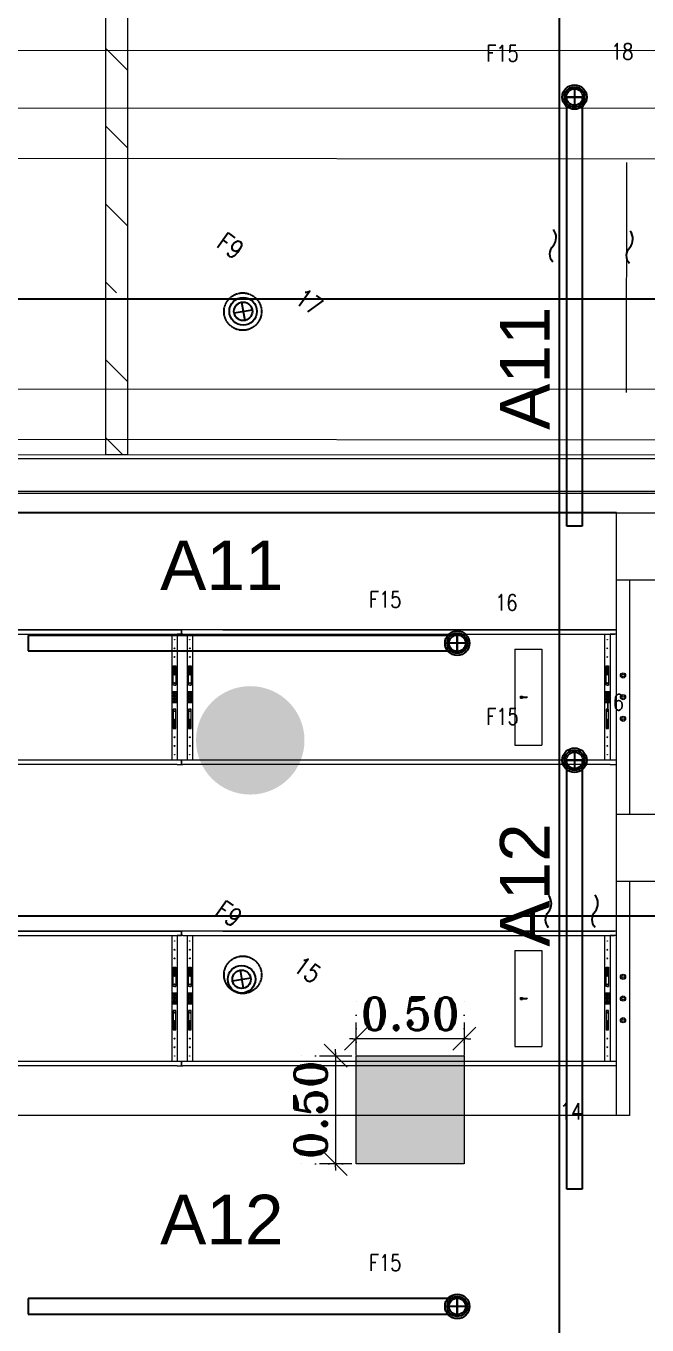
# Model space of a CAD drawing. Header units: inches. Extents: x 102655 to 148943, y 72248 to 114419.
# Drawn here: x 114314 to 117177, y 90304 to 96295 of the extents above; entities that cross this region are included whole.
import ezdxf
from ezdxf.enums import TextEntityAlignment as Align

# ---------------------------------------------------------------- set-up
doc = ezdxf.new("R2010")
doc.units = ezdxf.units.IN
doc.linetypes.add('CENTER INDS', pattern=[13.335, 8.89, -1.11125, 2.2225, -1.11125])
doc.linetypes.add('DOT2', pattern=[0.125, 0, -0.125])
doc.layers.get('Defpoints').update_dxf_attribs({"color": 8})
for name, color, linetype, lineweight in [('ceiling dim', 8, 'Continuous', 5), ('CURTAIN WALL', 8, 'Continuous', 20), ('Furnitureee', 8, 'Continuous', 5), ('S-SOLID', 8, 'Continuous', 0)]:
    doc.layers.add(name, color=color, linetype=linetype, lineweight=lineweight)
for name, color, linetype in [('E-LEADER', 30, 'Continuous'), ('E-LTG', 92, 'Continuous'), ('E-TAG', 30, 'Continuous'), ('E_TAG', 30, 'Continuous'), ('PDF_几何图形', 8, 'Continuous')]:
    doc.layers.add(name, color=color, linetype=linetype)
doc.layers.add('ELECTRICAL LIGHTING CEILING', color=6, linetype='CENTER INDS', true_color=0xff00ff)
doc.styles.add('Pyzd-Romans', font='romans.shx', dxfattribs={"width": 0.8})
doc.styles.add('ROMANT', font='romant')
doc.styles.get("Standard").update_dxf_attribs({"font": 'arial.ttf'})
doc.dimstyles.new('50', dxfattribs={"dimtxt": 0.15, "dimasz": 0.015, "dimexe": 0.18, "dimexo": 0.0625, "dimgap": 0.04, "dimtad": 1, "dimzin": 0, "dimdsep": 46, "dimtxsty": 'ROMANT', "dimblk": 'SAM2', "dimcen": 0.09, "dimclre": 181, "dimclrt": 3, "dimazin": 0, "dimtfac": 0.782609, "dimtix": 1, "dimtmove": 2, "dimatfit": 3, "dimldrblk": 'SAM2', "dimfxl": 0.18, "dimtolj": 1, "dimtzin": 0, "dimarcsym": 0})

# ---------------------------------------------------------------- blocks, each defined once
blk = doc.blocks.new('A$Caba3f22f')
at = {"color": 8}
for p, q in [((4680, 32.3, 0), (4680.4, 6873.3, 0)), ((4780.4, 6873.3, 0), (4780, 32.3, 0)), ((21479.8, 1883.3, 0), (3480.1, 1897.3, 0)), ((4780.1, 1806.1, 0), (4680.1, 1906.1, 0)), ((21479.8, 1617.3, 0), (3480.1, 1631.3, 0)), ((4780.1, 1446.9, 0), (4680.1, 1546.9, 0)), ((21479.8, 1384.3, 0), (3480.1, 1398.3, 0)), ((7079.8, 1380.4, 0), (7079.7, 318.4, 0)), ((7079.8, 1380.4, 0), (7079.7, 318.4, 0)), ((4780.1, 1087.7, 0), (4680.1, 1187.7, 0)), ((4729.6, 778.9, 0), (4680.1, 828.5, 0)), ((4780, 369.2, 0), (4680, 469.2, 0)), ((21479.7, 321.3, 0), (3480, 335.3, 0)), ((21479.7, 88.3, 0), (3480, 102.3, 0)), ((4757.8, 32.3, 0), (4680, 110, 0)), ((21479.7, 18.3, 0), (3480, 32.3, 0)), ((4780, 32.3, 0), (4680, 32.3, 0)), ((4780, 32.3, 0), (4680, 32.3, 0))]:
    blk.add_line(p, q, dxfattribs=at)
blk = doc.blocks.new('A$C033027c8')
h = blk.add_hatch(color=8)
h.set_gradient(color1=(88, 186, 72), color2=(0, 255, 0), tint=1, name='INVCYLINDER')
h.paths.add_polyline_path([(1982.4, 2140, 1), (2006.4, 2140, 1)])
h.paths.add_polyline_path([(1988.4, 2140, -1), (2000.4, 2140, -1)], flags=16)
h.paths.add_polyline_path([(1982.4, 2240, 1), (2006.4, 2240, 1)])
h.paths.add_polyline_path([(1988.4, 2240, -1), (2000.4, 2240, -1)], flags=16)
h.paths.add_polyline_path([(1982.4, 2340, 1), (2006.4, 2340, 1)])
h.paths.add_polyline_path([(1988.4, 2340, -1), (2000.4, 2340, -1)], flags=16)
h = blk.add_hatch()
h.set_pattern_fill('ANGLE', color=8, angle=180, style=0)
h.set_pattern_definition([(180, (29380.475, 12936.603), (5e-14, -6.985), [5.08, -1.905]), (270, (29380.475, 12936.603), (6.985, 5e-14), [5.08, -1.905])])
h.paths.add_polyline_path([(2079.4, 2215), (2079.4, 2265), (2054.4, 2265), (2054.4, 2215)])
h = blk.add_hatch()
h.set_pattern_fill('ANGLE', color=8, angle=180, style=0)
h.set_pattern_definition([(180, (31305.475, 12936.603), (5e-14, -6.985), [5.08, -1.905]), (270, (31305.475, 12936.603), (6.985, 5e-14), [5.08, -1.905])])
h.paths.add_polyline_path([(4004.4, 2215), (4004.4, 2265), (3979.4, 2265), (3979.4, 2215)])
h = blk.add_hatch()
h.set_pattern_fill('ANGLE', color=8, angle=180, style=0)
h.set_pattern_definition([(180, (31375.475, 12936.603), (5e-14, -6.985), [5.08, -1.905]), (270, (31375.475, 12936.603), (6.985, 5e-14), [5.08, -1.905])])
h.paths.add_polyline_path([(4074.4, 2215), (4074.4, 2265), (4049.4, 2265), (4049.4, 2215)])
h = blk.add_hatch(color=8)
h.set_gradient(color1=(88, 186, 72), color2=(0, 255, 0), tint=1, name='INVCYLINDER')
h.paths.add_polyline_path([(1982.4, 750, 1), (2006.4, 750, 1)])
h.paths.add_polyline_path([(1988.4, 750, -1), (2000.4, 750, -1)], flags=16)
h.paths.add_polyline_path([(1982.4, 850, 1), (2006.4, 850, 1)])
h.paths.add_polyline_path([(1988.4, 850, -1), (2000.4, 850, -1)], flags=16)
h.paths.add_polyline_path([(1982.4, 950, 1), (2006.4, 950, 1)])
h.paths.add_polyline_path([(1988.4, 950, -1), (2000.4, 950, -1)], flags=16)
h = blk.add_hatch()
h.set_pattern_fill('ANGLE', color=8, angle=180, style=0)
h.set_pattern_definition([(180, (29380.475, 11546.603), (5e-14, -6.985), [5.08, -1.905]), (270, (29380.475, 11546.603), (6.985, 5e-14), [5.08, -1.905])])
h.paths.add_polyline_path([(2079.4, 825), (2079.4, 875), (2054.4, 875), (2054.4, 825)])
h = blk.add_hatch()
h.set_pattern_fill('ANGLE', color=8, angle=180, style=0)
h.set_pattern_definition([(180, (31305.475, 11546.603), (5e-14, -6.985), [5.08, -1.905]), (270, (31305.475, 11546.603), (6.985, 5e-14), [5.08, -1.905])])
h.paths.add_polyline_path([(4004.4, 825), (4004.4, 875), (3979.4, 875), (3979.4, 825)])
h = blk.add_hatch()
h.set_pattern_fill('ANGLE', color=8, angle=180, style=0)
h.set_pattern_definition([(180, (31375.475, 11546.603), (5e-14, -6.985), [5.08, -1.905]), (270, (31375.475, 11546.603), (6.985, 5e-14), [5.08, -1.905])])
h.paths.add_polyline_path([(4074.4, 825), (4074.4, 875), (4049.4, 875), (4049.4, 825)])
at = {"color": 8}
for p, q in [((1964.4, 2520), (1964.4, 2780)), ((2024.4, 2550), (4024.4, 2550)), ((2024.4, 2530), (4004.4, 2530)), ((2054.4, 1950), (2054.4, 2530)), ((2079.4, 1950), (2079.4, 2530)), ((2079.4, 1950), (2079.4, 2530)), ((3979.4, 1950), (3979.4, 2530)), ((3979.4, 2240), (3979.4, 2530)), ((4004.4, 2530), (4024.4, 2530)), ((4004.4, 1950), (4004.4, 2530)), ((4029.4, 2550), (4024.4, 2550)), ((4024.4, 2530), (4029.4, 2530)), ((4029.4, 2550), (4029.4, 2530)), ((4049.4, 2550), (4029.4, 2550)), ((4029.4, 2530), (4029.4, 2550)), ((4029.4, 2530), (4049.4, 2530)), ((4049.4, 2550), (6019.4, 2550)), ((4049.4, 1950), (4049.4, 2530)), ((4049.4, 2530), (5999.4, 2530)), ((4074.4, 1950), (4074.4, 2530)), ((4074.4, 1950), (4074.4, 2530)), ((2369.3, 2018.1), (2369.3, 2461.9)), ((2493.7, 2461.9), (2369.3, 2461.9)), ((2493.7, 2018.1), (2493.7, 2461.9)), ((2072.9, 2385), (2060.9, 2385)), ((2060.9, 2385), (2060.9, 2295)), ((2064.9, 2379), (2064.9, 2344)), ((2068.9, 2344), (2068.9, 2379)), ((2072.9, 2295), (2072.9, 2385)), ((3997.9, 2385), (3985.9, 2385)), ((3985.9, 2385), (3985.9, 2295)), ((3989.9, 2379), (3989.9, 2344)), ((3993.9, 2344), (3993.9, 2379)), ((3997.9, 2295), (3997.9, 2385)), ((4067.9, 2385), (4055.9, 2385)), ((4055.9, 2385), (4055.9, 2295)), ((4059.9, 2379), (4059.9, 2344)), ((4063.9, 2344), (4063.9, 2379)), ((4067.9, 2295), (4067.9, 2385)), ((2066.9, 2295), (2060.9, 2295)), ((2060.9, 2295), (2072.9, 2295)), ((3991.9, 2295), (3985.9, 2295)), ((3985.9, 2295), (3997.9, 2295)), ((4061.9, 2295), (4055.9, 2295)), ((4055.9, 2295), (4067.9, 2295)), ((2079.4, 2265), (2054.4, 2265)), ((2054.4, 2265), (2054.4, 2215)), ((2054.4, 2230), (2054.4, 2250)), ((2054.4, 2240), (2054.4, 2230)), ((2079.4, 2265), (2066.9, 2265)), ((2079.4, 2215), (2079.4, 2265)), ((2079.4, 2230), (2079.4, 2250)), ((2369.3, 2018.1), (2369.3, 2240)), ((2434.7, 2238), (2437.8, 2242)), ((2457.5, 2238), (2434.7, 2238)), ((2457.5, 2242), (2437.8, 2242)), ((2438.8, 2239.7), (2438.8, 2242)), ((2439.3, 2239.7), (2439.3, 2242)), ((2439.9, 2239.7), (2439.9, 2242)), ((2440.4, 2239.7), (2440.4, 2242)), ((2441.4, 2239.7), (2441.4, 2242)), ((2441.9, 2239.7), (2441.9, 2242)), ((2443.2, 2239.7), (2443.2, 2242)), ((2443.6, 2239.7), (2443.6, 2242)), ((2445.3, 2239.7), (2445.3, 2242)), ((2445.7, 2239.7), (2445.7, 2242)), ((2467.5, 2245), (2457.5, 2245)), ((2457.5, 2235), (2457.5, 2245)), ((2457.5, 2245), (2457.5, 2240)), ((2457.5, 2238), (2457.5, 2242)), ((2457.5, 2240), (2457.5, 2238)), ((2467.5, 2235), (2457.5, 2235)), ((2459.5, 2239), (2459.5, 2241)), ((2463.5, 2243), (2461.5, 2243)), ((2463.5, 2237), (2461.5, 2237)), ((2465.5, 2241), (2465.5, 2239)), ((2467.5, 2240), (2467.5, 2245)), ((2467.5, 2245), (2467.5, 2235)), ((2493.7, 2018.1), (2493.7, 2240)), ((4004.4, 2265), (3979.4, 2265)), ((3979.4, 2265), (3979.4, 2215)), ((3979.4, 2230), (3979.4, 2250)), ((3979.4, 2240), (3979.4, 2230)), ((4004.4, 2265), (3991.9, 2265)), ((4004.4, 2215), (4004.4, 2265)), ((4004.4, 2230), (4004.4, 2250)), ((4074.4, 2265), (4049.4, 2265)), ((4049.4, 2265), (4049.4, 2215)), ((4049.4, 2230), (4049.4, 2250)), ((4049.4, 2240), (4049.4, 2230)), ((4074.4, 2265), (4061.9, 2265)), ((4074.4, 2215), (4074.4, 2265)), ((4074.4, 2230), (4074.4, 2250)), ((2054.4, 2215), (2079.4, 2215)), ((2066.9, 2185), (2060.9, 2185)), ((2060.9, 2185), (2072.9, 2185)), ((2060.9, 2095), (2060.9, 2185)), ((2072.9, 2185), (2072.9, 2095)), ((3979.4, 2215), (4004.4, 2215)), ((3991.9, 2185), (3985.9, 2185)), ((3985.9, 2185), (3997.9, 2185)), ((3985.9, 2095), (3985.9, 2185)), ((3997.9, 2185), (3997.9, 2095)), ((4049.4, 2215), (4074.4, 2215)), ((4061.9, 2185), (4055.9, 2185)), ((4055.9, 2185), (4067.9, 2185)), ((4055.9, 2095), (4055.9, 2185)), ((4067.9, 2185), (4067.9, 2095)), ((2064.9, 2101), (2064.9, 2136)), ((2068.9, 2136), (2068.9, 2101)), ((3989.9, 2101), (3989.9, 2136)), ((3993.9, 2136), (3993.9, 2101)), ((4059.9, 2101), (4059.9, 2136)), ((4063.9, 2136), (4063.9, 2101)), ((2072.9, 2095), (2060.9, 2095)), ((3997.9, 2095), (3985.9, 2095)), ((4067.9, 2095), (4055.9, 2095)), ((2493.7, 2018.1), (2369.3, 2018.1)), ((2024.4, 1950), (2054.4, 1950)), ((2024.4, 1930), (4029.4, 1930)), ((2054.4, 1950), (2034.4, 1950)), ((3840.2, 1930), (2034.4, 1930)), ((4004.4, 1950), (2054.4, 1950)), ((3840.2, 1930), (4024.4, 1930)), ((4024.4, 1950), (4004.4, 1950)), ((4024.4, 1950), (4029.4, 1950)), ((4029.4, 1950), (4029.4, 1930)), ((4049.4, 1950), (4029.4, 1950)), ((4029.4, 1950), (4049.4, 1950)), ((4029.4, 1930), (4029.4, 1950)), ((5835.2, 1930), (4029.4, 1930)), ((4029.4, 1930), (6024.4, 1930)), ((5999.4, 1950), (4049.4, 1950)), ((2054.4, 1160), (2024.4, 1160)), ((2024.4, 1140), (2054.4, 1140)), ((2054.4, 1160), (4024.4, 1160)), ((2054.4, 560), (2054.4, 1140)), ((2054.4, 1140), (4004.4, 1140)), ((2079.4, 560), (2079.4, 1140)), ((2079.4, 560), (2079.4, 1140)), ((3979.4, 560), (3979.4, 1140)), ((3979.4, 850), (3979.4, 1140)), ((4004.4, 1140), (4024.4, 1140)), ((4004.4, 560), (4004.4, 1140)), ((4029.4, 1160), (4024.4, 1160)), ((4024.4, 1140), (4029.4, 1140)), ((4029.4, 1160), (4029.4, 1140)), ((4049.4, 1160), (4029.4, 1160)), ((4029.4, 1140), (4029.4, 1160)), ((4029.4, 1140), (4049.4, 1140)), ((4049.4, 1160), (6019.4, 1160)), ((4049.4, 560), (4049.4, 1140)), ((4049.4, 1140), (5999.4, 1140)), ((4074.4, 560), (4074.4, 1140)), ((4074.4, 560), (4074.4, 1140)), ((2369.3, 628.1), (2369.3, 1071.9)), ((2493.7, 1071.9), (2369.3, 1071.9)), ((2493.7, 628.1), (2493.7, 1071.9)), ((2072.9, 995), (2060.9, 995)), ((2060.9, 995), (2060.9, 905)), ((2064.9, 989), (2064.9, 954)), ((2068.9, 954), (2068.9, 989)), ((2072.9, 905), (2072.9, 995)), ((3997.9, 995), (3985.9, 995)), ((3985.9, 995), (3985.9, 905)), ((3989.9, 989), (3989.9, 954)), ((3993.9, 954), (3993.9, 989)), ((3997.9, 905), (3997.9, 995)), ((4067.9, 995), (4055.9, 995)), ((4055.9, 995), (4055.9, 905)), ((4059.9, 989), (4059.9, 954)), ((4063.9, 954), (4063.9, 989)), ((4067.9, 905), (4067.9, 995)), ((2066.9, 905), (2060.9, 905)), ((2060.9, 905), (2072.9, 905)), ((3991.9, 905), (3985.9, 905)), ((3985.9, 905), (3997.9, 905)), ((4061.9, 905), (4055.9, 905)), ((4055.9, 905), (4067.9, 905)), ((2079.4, 875), (2054.4, 875)), ((2054.4, 875), (2054.4, 825)), ((2054.4, 840), (2054.4, 860)), ((2054.4, 850), (2054.4, 840)), ((2079.4, 875), (2066.9, 875)), ((2079.4, 825), (2079.4, 875)), ((2079.4, 840), (2079.4, 860)), ((2369.3, 628.1), (2369.3, 850)), ((2434.7, 848), (2437.8, 852)), ((2457.5, 848), (2434.7, 848)), ((2457.5, 852), (2437.8, 852)), ((2438.8, 849.7), (2438.8, 852)), ((2439.3, 849.7), (2439.3, 852)), ((2439.9, 849.7), (2439.9, 852)), ((2440.4, 849.7), (2440.4, 852)), ((2441.4, 849.7), (2441.4, 852)), ((2441.9, 849.7), (2441.9, 852)), ((2443.2, 849.7), (2443.2, 852)), ((2443.6, 849.7), (2443.6, 852)), ((2445.3, 849.7), (2445.3, 852)), ((2445.7, 849.7), (2445.7, 852)), ((2467.5, 855), (2457.5, 855)), ((2457.5, 845), (2457.5, 855)), ((2457.5, 855), (2457.5, 850)), ((2457.5, 848), (2457.5, 852)), ((2457.5, 850), (2457.5, 848)), ((2467.5, 845), (2457.5, 845)), ((2459.5, 849), (2459.5, 851)), ((2463.5, 853), (2461.5, 853)), ((2463.5, 847), (2461.5, 847)), ((2465.5, 851), (2465.5, 849)), ((2467.5, 850), (2467.5, 855)), ((2467.5, 855), (2467.5, 845)), ((2493.7, 628.1), (2493.7, 850)), ((4004.4, 875), (3979.4, 875)), ((3979.4, 875), (3979.4, 825)), ((3979.4, 840), (3979.4, 860)), ((3979.4, 850), (3979.4, 840)), ((4004.4, 875), (3991.9, 875)), ((4004.4, 825), (4004.4, 875)), ((4004.4, 840), (4004.4, 860)), ((4074.4, 875), (4049.4, 875)), ((4049.4, 875), (4049.4, 825)), ((4049.4, 840), (4049.4, 860)), ((4049.4, 850), (4049.4, 840)), ((4074.4, 875), (4061.9, 875)), ((4074.4, 825), (4074.4, 875)), ((4074.4, 840), (4074.4, 860)), ((2054.4, 825), (2079.4, 825)), ((2066.9, 795), (2060.9, 795)), ((2060.9, 795), (2072.9, 795)), ((2060.9, 705), (2060.9, 795)), ((2072.9, 795), (2072.9, 705)), ((3979.4, 825), (4004.4, 825)), ((3991.9, 795), (3985.9, 795)), ((3985.9, 795), (3997.9, 795)), ((3985.9, 705), (3985.9, 795)), ((3997.9, 795), (3997.9, 705)), ((4049.4, 825), (4074.4, 825)), ((4061.9, 795), (4055.9, 795)), ((4055.9, 795), (4067.9, 795)), ((4055.9, 705), (4055.9, 795)), ((4067.9, 795), (4067.9, 705)), ((2064.9, 711), (2064.9, 746)), ((2068.9, 746), (2068.9, 711)), ((3989.9, 711), (3989.9, 746)), ((3993.9, 746), (3993.9, 711)), ((4059.9, 711), (4059.9, 746)), ((4063.9, 746), (4063.9, 711)), ((2072.9, 705), (2060.9, 705)), ((3997.9, 705), (3985.9, 705)), ((4067.9, 705), (4055.9, 705)), ((2493.7, 628.1), (2369.3, 628.1)), ((2024.4, 560), (2054.4, 560)), ((3840.2, 540), (2024.4, 540)), ((2024.4, 540), (4029.4, 540)), ((2054.4, 560), (2034.4, 560)), ((4004.4, 560), (2054.4, 560)), ((3840.2, 540), (4024.4, 540)), ((4024.4, 560), (4004.4, 560)), ((4024.4, 560), (4029.4, 560)), ((4029.4, 560), (4029.4, 540)), ((4049.4, 560), (4029.4, 560)), ((4029.4, 560), (4049.4, 560)), ((4029.4, 540), (4029.4, 560)), ((5835.2, 540), (4029.4, 540)), ((4029.4, 540), (6024.4, 540)), ((5999.4, 560), (4049.4, 560))]:
    blk.add_line(p, q, dxfattribs=at)
at = {"color": 8, "ltscale": 0.5}
for p, q in [((1964.4, 1700), (1964.4, 2780)), ((1964.4, 2780), (9014.2, 2780)), ((2024.4, 2780), (2024.4, 310)), ((1964.4, 310), (1964.4, 1390))]:
    blk.add_line(p, q, dxfattribs=at)
for points in [[(1014.4, 1700), (2024.4, 1700), (2024.4, 1390), (1014.4, 1390)], [(1014.4, 310), (2024.4, 310), (2024.4, 0), (1014.4, 0)]]:
    blk.add_lwpolyline(points, close=True, dxfattribs=at)
at = {"color": 8}
for centre, radius in [((2066.9, 2465), 2), ((2066.9, 2505), 1), ((3991.9, 2465), 2), ((3991.9, 2505), 1), ((4061.9, 2465), 2), ((4061.9, 2505), 1), ((2066.9, 2425), 2), ((3991.9, 2425), 2), ((4061.9, 2425), 2), ((1994.4, 2340), 12), ((1994.4, 2340), 6), ((2066.9, 2305), 2), ((3991.9, 2305), 2), ((4061.9, 2305), 2), ((1994.4, 2240), 12), ((1994.4, 2240), 6), ((2066.9, 2175), 2), ((3991.9, 2175), 2), ((4061.9, 2175), 2), ((1994.4, 2140), 12), ((1994.4, 2140), 6), ((2066.9, 2055), 2), ((3991.9, 2055), 2), ((4061.9, 2055), 2), ((2066.9, 2015), 2), ((3991.9, 2015), 2), ((4061.9, 2015), 2), ((2066.9, 1975), 1), ((3991.9, 1975), 1), ((4061.9, 1975), 1), ((2066.9, 1115), 1), ((3991.9, 1115), 1), ((4061.9, 1115), 1), ((2066.9, 1075), 2), ((2066.9, 1035), 2), ((3991.9, 1075), 2), ((3991.9, 1035), 2), ((4061.9, 1075), 2), ((4061.9, 1035), 2), ((1994.4, 950), 12), ((1994.4, 950), 6), ((2066.9, 915), 2), ((3991.9, 915), 2), ((4061.9, 915), 2), ((1994.4, 850), 12), ((1994.4, 850), 6), ((2066.9, 785), 2), ((3991.9, 785), 2), ((4061.9, 785), 2), ((1994.4, 750), 12), ((1994.4, 750), 6), ((2066.9, 665), 2), ((3991.9, 665), 2), ((4061.9, 665), 2), ((2066.9, 625), 2), ((3991.9, 625), 2), ((4061.9, 625), 2), ((2066.9, 585), 1), ((3991.9, 585), 1), ((4061.9, 585), 1)]:
    blk.add_circle(centre, radius, dxfattribs=at)
for centre, radius, start, end in [((2066.9, 2379), 2, 0, 180), ((2066.9, 2344), 2, 180, 0), ((3991.9, 2379), 2, 0, 180), ((3991.9, 2344), 2, 180, 0), ((4061.9, 2379), 2, 0, 180), ((4061.9, 2344), 2, 180, 0), ((2439, 2239.7), 0.22, 180, 360), ((2440.2, 2239.7), 0.22, 180, 360), ((2440.2, 2239.7), 0.22, 180, 360), ((2441.6, 2239.7), 0.22, 180, 360), ((2441.6, 2239.7), 0.22, 180, 360), ((2443.4, 2239.7), 0.22, 180, 360), ((2443.4, 2239.7), 0.22, 180, 360), ((2445.5, 2239.7), 0.22, 180, 360), ((2445.5, 2239.7), 0.22, 180, 360), ((2461.5, 2241), 2, 90, 180), ((2461.5, 2239), 2, 180, 270), ((2463.5, 2241), 2, 360, 90), ((2463.5, 2239), 2, 270, 360), ((2066.9, 2136), 2, 0, 180), ((2066.9, 2101), 2, 180, 0), ((3991.9, 2136), 2, 0, 180), ((3991.9, 2101), 2, 180, 0), ((4061.9, 2136), 2, 0, 180), ((4061.9, 2101), 2, 180, 0), ((2066.9, 989), 2, 0, 180), ((3991.9, 989), 2, 0, 180), ((4061.9, 989), 2, 0, 180), ((2066.9, 954), 2, 180, 0), ((3991.9, 954), 2, 180, 0), ((4061.9, 954), 2, 180, 0), ((2439, 849.7), 0.22, 180, 360), ((2440.2, 849.7), 0.22, 180, 360), ((2440.2, 849.7), 0.22, 180, 360), ((2441.6, 849.7), 0.22, 180, 360), ((2441.6, 849.7), 0.22, 180, 360), ((2443.4, 849.7), 0.22, 180, 360), ((2443.4, 849.7), 0.22, 180, 360), ((2445.5, 849.7), 0.22, 180, 360), ((2445.5, 849.7), 0.22, 180, 360), ((2461.5, 851), 2, 90, 180), ((2461.5, 849), 2, 180, 270), ((2463.5, 851), 2, 360, 90), ((2463.5, 849), 2, 270, 360), ((2066.9, 746), 2, 0, 180), ((3991.9, 746), 2, 0, 180), ((4061.9, 746), 2, 0, 180), ((2066.9, 711), 2, 180, 0), ((3991.9, 711), 2, 180, 0), ((4061.9, 711), 2, 180, 0)]:
    blk.add_arc(centre, radius, start, end, dxfattribs=at)
at = {"layer": 'PDF_几何图形', "color": 8, "ltscale": 260}
blk.add_line((2024.4, 0), (9014.2, 0), dxfattribs=at)
blk = doc.blocks.new('SAM2')
for p, q in [((0, -5), (0, 5)), ((3.54, 3.54), (-3.54, -3.54)), ((-1, 0), (0, 0))]:
    blk.add_line(p, q)
blk = doc.blocks.new('*D153')
at = {"layer": 'ceiling dim', "color": 181, "linetype": 'DOT2', "lineweight": -2, "ltscale": 0.5, "transparency": 16777216}
for p, q in [((478768.8875, 1037619.662), (478768.8875, 1037619.8579)), ((478769.3862, 1037619.662), (478769.3862, 1037619.8579))]:
    blk.add_line(p, q, dxfattribs=at)
at = {"layer": 'ceiling dim', "color": 0, "lineweight": -2, "ltscale": 0.5, "transparency": 16777216}
for p, q in [((478768.8725, 1037619.6779), (478768.8575, 1037619.6779)), ((478769.3862, 1037619.6779), (478768.8875, 1037619.6779)), ((478769.4012, 1037619.6779), (478769.4162, 1037619.6779))]:
    blk.add_line(p, q, dxfattribs=at)
at = {"layer": 'Defpoints', "color": 0, "ltscale": 0.5, "transparency": 16777216}
for p in [(478768.8875, 1037619.6779), (478768.8875, 1037619.5995), (478769.3862, 1037619.5995)]:
    blk.add_point(p, dxfattribs=at)
at = {"layer": 'ceiling dim', "color": 0, "lineweight": -2, "ltscale": 0.5, "transparency": 16777216, "xscale": 0.015, "yscale": 0.015, "zscale": 0.015}
blk.add_blockref('SAM2', (478768.8875, 1037619.6779), dxfattribs=at)
at = {"layer": 'ceiling dim', "color": 0, "lineweight": -2, "ltscale": 0.5, "transparency": 16777216, "xscale": 0.015, "yscale": 0.015, "zscale": 0.015, "rotation": 180}
blk.add_blockref('SAM2', (478769.3862, 1037619.6779), dxfattribs=at)
at = {"layer": 'ceiling dim', "color": 3, "ltscale": 0.5, "transparency": 16777216, "insert": (478769.1368, 1037619.7929), "char_height": 0.15, "attachment_point": 5, "style": 'ROMANT'}
blk.add_mtext('\\A1;0.50', dxfattribs=at)
blk = doc.blocks.new('*D154')
at = {"layer": 'ceiling dim', "color": 0, "lineweight": -2, "ltscale": 0.5, "transparency": 16777216}
for p, q in [((478768.7931, 1037619.6145), (478768.7931, 1037619.6295)), ((478768.7931, 1037619.5995), (478768.7931, 1037619.1008)), ((478768.7931, 1037619.0858), (478768.7931, 1037619.0708))]:
    blk.add_line(p, q, dxfattribs=at)
at = {"layer": 'ceiling dim', "color": 181, "linetype": 'DOT2', "lineweight": -2, "ltscale": 0.5, "transparency": 16777216}
for p, q in [((478768.825, 1037619.5995), (478768.6131, 1037619.5995)), ((478768.825, 1037619.1008), (478768.6131, 1037619.1008))]:
    blk.add_line(p, q, dxfattribs=at)
at = {"layer": 'Defpoints', "color": 0, "ltscale": 0.5, "transparency": 16777216}
for p in [(478768.8875, 1037619.5995), (478768.7931, 1037619.1008), (478768.8875, 1037619.1008)]:
    blk.add_point(p, dxfattribs=at)
at = {"layer": 'ceiling dim', "color": 0, "lineweight": -2, "ltscale": 0.5, "transparency": 16777216, "xscale": 0.015, "yscale": 0.015, "zscale": 0.015}
for p, rotation in [((478768.7931, 1037619.5995), 270), ((478768.7931, 1037619.1008), 90)]:
    blk.add_blockref('SAM2', p, dxfattribs=dict(at, rotation=rotation))
at = {"layer": 'ceiling dim', "color": 3, "ltscale": 0.5, "transparency": 16777216, "insert": (478768.6781, 1037619.3501), "char_height": 0.15, "attachment_point": 5, "rotation": 90, "style": 'ROMANT'}
blk.add_mtext('\\A1;0.50', dxfattribs=at)
blk = doc.blocks.new('E-L-FSPOT2')
at = {"color": 254, "lineweight": 0}
for points in [[(0, -75), (0, -75), (0, -75), (0, -75), (0, -75), (0, -75), (0, -75), (0, -75), (0, -75), (0, -75), (0, -75), (0, -75)], [(0, -75), (0, -75)], [(0, -75), (0, -75)], [(0, -75), (0, -75)], [(0, -75), (0, -75)], [(0, -75), (0, -75)], [(0, -75), (0, -75)], [(0, -75), (0, -75)], [(0, -75), (0, -75)], [(0, -75), (0, -75)], [(0, -75), (0, -75)], [(0, -75), (0, -75)], [(0, -75), (0, -75)], [(0, -75), (0, -75), (0, -75)], [(0, -75), (0, -75)], [(0, -75), (0, -75)], [(0, -75), (0, -75)], [(0, -75), (0, -75), (0, -75), (0, -75), (0, -75), (0, -75), (0, -75), (0, -75), (0, -75), (0, -75)], [(0, -75), (0, -75)]]:
    blk.add_lwpolyline(points, dxfattribs=at)
blk.add_circle((0, 0), 75)
at = {"layer": 'E-TAG'}
for points in [[(-35.4, -35.4), (35.4, 35.4)], [(-35.4, 35.4), (35.4, -35.4)]]:
    blk.add_lwpolyline(points, dxfattribs=at)
blk.add_circle((0, 0), 50, dxfattribs=at)
at = {"layer": 'E-TAG', "style": 'Pyzd-Romans', "width": 0.8, "flags": 1}
for tag, p in [('BPANEL', (262.5, 925)), ('SWITCH', (-262.5, 700)), ('LOADVA', (262.5, 700)), ('BTYPE', (-262.5, 475)), ('PANEL', (262.5, 475)), ('HEIGHT', (-246.5, -477.6)), ('DSCR', (-246.5, -702.6)), ('ROOM', (278.5, -702.6))]:
    blk.add_attdef(tag, text='', height=100, dxfattribs=at).set_placement(p, align=Align.MIDDLE_CENTER)
at = {"layer": 'E-TAG', "style": 'Pyzd-Romans', "width": 0.8}
for tag, p in [('TYPE', (-262.5, 250)), ('NO.', (262.5, 250)), ('W.P', (-246.5, -252.6)), ('A,B,C', (278.5, -252.6)), ('CBT', (278.5, -477.6))]:
    blk.add_attdef(tag, text='', height=100, dxfattribs=at).set_placement(p, align=Align.MIDDLE_CENTER)
blk = doc.blocks.new('f15')
at = {"layer": 'E-LEADER'}
for points in [[(19, 0), (-19, 0)], [(0, 19), (0, -19)]]:
    blk.add_lwpolyline(points, dxfattribs=at)
blk.add_circle((0, 0), 23.3, dxfattribs=at)
at = {"layer": 'E-LTG'}
for radius in [28.2, 19]:
    blk.add_circle((0, 0), radius, dxfattribs=at)
at = {"layer": 'E_TAG', "style": 'Pyzd-Romans', "width": 0.8, "flags": 1}
for tag, p in [('BPANEL', (262.5, 1125)), ('SWITCH', (-262.5, 900)), ('LOADVA', (262.5, 900)), ('BTYPE', (-262.5, 675)), ('PANEL', (262.5, 675)), ('HEIGHT', (-262.5, -675)), ('DSCR', (-262.5, -900)), ('ROOM', (262.5, -900))]:
    blk.add_attdef(tag, text='', height=100, dxfattribs=at).set_placement(p, align=Align.MIDDLE_CENTER)
at = {"layer": 'E_TAG', "style": 'Pyzd-Romans', "width": 0.8}
for tag, p in [('TYPE', (-262.5, 450)), ('NO.', (262.5, 450)), ('W.P', (-262.5, -450)), ('A,B,C', (262.5, -450)), ('CBT', (262.5, -675))]:
    blk.add_attdef(tag, text='', height=100, dxfattribs=at).set_placement(p, align=Align.MIDDLE_CENTER)
blk = doc.blocks.new('*U51')
at = {"color": 0}
for points in [[(0, 75, -0.36397), (0, 0), (0, 0), (0, 0), (0, 0, 0.36397), (0, -75)], [(214.7, 75, -0.36397), (214.7, 0), (214.7, 0), (214.7, 0), (214.7, 0, 0.36397), (214.7, -75)]]:
    blk.add_lwpolyline(points, format="xyb", dxfattribs=at)
blk = doc.blocks.new('*U32')
at = {"color": 0}
for points in [[(0, 75, -0.36397), (0, 0), (0, 0), (0, 0), (0, 0, 0.36397), (0, -75)], [(353.7, 75, -0.36397), (353.7, 0), (353.7, 0), (353.7, 0), (353.7, 0, 0.36397), (353.7, -75)]]:
    blk.add_lwpolyline(points, format="xyb", dxfattribs=at)
blk = doc.blocks.new('f')
at = {"layer": 'S-SOLID', "ltscale": 0.5, "true_color": 0x999b37, "transparency": 33554559}
h = blk.add_hatch(color=55, dxfattribs=at)
h.dxf.hatch_style = 1
edge = h.paths.add_edge_path()
edge.add_arc((478768.3996, 1037621.0542), 0.25, 0, 360)
at = {"layer": 'S-SOLID', "ltscale": 0.5, "true_color": 0xed1f24, "transparency": 33554559}
h = blk.add_hatch(color=240, dxfattribs=at)
h.dxf.hatch_style = 1
h.paths.add_polyline_path([(478768.8875, 1037619.5995), (478769.3862, 1037619.5995), (478769.3862, 1037619.1008), (478768.8875, 1037619.1008)])
at = {"layer": 'ceiling dim', "color": 242, "ltscale": 0.5, "true_color": 0xcd2027}
blk.add_lwpolyline([(478768.8875, 1037619.5995), (478769.3862, 1037619.5995), (478769.3862, 1037619.1008), (478768.8875, 1037619.1008)], close=True, dxfattribs=at)
at = {"layer": 'CURTAIN WALL', "color": 8, "linetype": 'Continuous', "lineweight": 20}
for p, q in [((478763.0534, 1037622.354, 0), (478789.3345, 1037622.3535, 0)), ((478763.0541, 1037622.2039, 0), (478789.3301, 1037622.2039, 0)), ((478763.0542, 1037622.1939, 0), (478789.3301, 1037622.1939, 0)), ((478763.0548, 1037622.104, 0), (478789.3345, 1037622.1023, 0))]:
    blk.add_line(p, q, dxfattribs=at)
at = {"layer": 'Furnitureee', "color": 8, "ltscale": 0.5, "xscale": 0.001000000000009727, "yscale": 0.001000000000009727, "zscale": 0.001000000000009727}
blk.add_blockref('A$Caba3f22f', (478763.0536, 1037622.3394), dxfattribs=at)
at = {"layer": 'Furnitureee', "color": 8, "ltscale": 0.5, "xscale": 0.001000000000009727, "yscale": 0.001000000000009727, "zscale": 0.001000000000009727, "rotation": 180.0000000001994}
blk.add_blockref('A$C033027c8', (478772.1126, 1037622.1035, 0), dxfattribs=at)
at = {"layer": 'ceiling dim', "color": 51, "ltscale": 0.5, "true_color": 0xf7f281}
dim = blk.add_linear_dim(base=(478768.8875, 1037619.6779), p1=(478769.3862, 1037619.5995), p2=(478768.8875, 1037619.5995), dimstyle='50', dxfattribs=at)
dim.commit()
dim.dimension.update_dxf_attribs({"geometry": '*D153', "text_midpoint": (478769.1368, 1037619.7929)})
dim = blk.add_linear_dim(base=(478768.7931, 1037619.1008), p1=(478768.8875, 1037619.5995), p2=(478768.8875, 1037619.1008), angle=90, dimstyle='50', dxfattribs=at)
dim.commit()
dim.dimension.update_dxf_attribs({"geometry": '*D154', "text_midpoint": (478768.6781, 1037619.3501)})

msp = doc.modelspace()

# ---------------------------------------------------------------- linework, layer by layer
for p, q in [((116774.27706, 78009.1388), (116774.27706, 102529.80449)), ((112193.03264, 95036.51415), (133783.47219, 95036.51415)), ((112193.03264, 92191.27946), (133808.05194, 92191.27946))]:
    msp.add_line(p, q)
at = {"layer": 'ELECTRICAL LIGHTING CEILING', "color": 6}
for points in [[(116806.8289, 95967.15881), (116878.82514, 95967.15875), (116878.82349, 93988.34632), (116806.82725, 93988.34638)], [(114324.57952, 93412.3785), (116302.31418, 93412.37685), (116302.31424, 93484.37309), (114324.57958, 93484.37474)], [(116806.82635, 92908.40272), (116878.82259, 92908.40266), (116878.82094, 90929.59023), (116806.8247, 90929.59029)], [(114324.57697, 90353.62242), (116302.31163, 90353.62077), (116302.31169, 90425.61701), (114324.57703, 90425.61866)]]:
    msp.add_lwpolyline(points, close=True, dxfattribs=at)
at = {"layer": 'ELECTRICAL LIGHTING CEILING'}
for centre in [(115313.44816, 94977.75384), (115313.4456, 91918.99775)]:
    msp.add_circle(centre, 86.39549, dxfattribs=at)

# ---------------------------------------------------------------- block references
ref = msp.add_blockref('f15', (116842.82702, 95967.15878), dxfattribs=dict(xscale=2, yscale=2, zscale=2))
ref.add_attrib('TYPE', 'F15', dxfattribs={"layer": 'E_TAG', "height": 75, "style": 'Pyzd-Romans', "width": 0.8}).set_placement((116510.5402, 96168.58934), align=Align.MIDDLE_CENTER)
ref.add_attrib('NO.', '18', dxfattribs={"layer": 'E_TAG', "height": 75, "style": 'Pyzd-Romans', "width": 0.8}).set_placement((117062.86814, 96177.15608), align=Align.MIDDLE_CENTER)
ref = msp.add_blockref('f15', (116302.31421, 93448.37497), dxfattribs=dict(xscale=2, yscale=2, zscale=2))
ref.add_attrib('TYPE', 'F15', dxfattribs={"layer": 'E_TAG', "height": 75, "style": 'Pyzd-Romans', "width": 0.8}).set_placement((115970.02739, 93649.80554), align=Align.MIDDLE_CENTER)
ref.add_attrib('NO.', '16', dxfattribs={"layer": 'E_TAG', "height": 75, "style": 'Pyzd-Romans', "width": 0.8}).set_placement((116528.82377, 93635.91701), align=Align.MIDDLE_CENTER)
ref = msp.add_blockref('f15', (116842.82447, 92908.40269), dxfattribs=dict(xscale=2, yscale=2, zscale=2))
ref.add_attrib('TYPE', 'F15', dxfattribs={"layer": 'E_TAG', "height": 75, "style": 'Pyzd-Romans', "width": 0.8}).set_placement((116510.53765, 93109.83326), align=Align.MIDDLE_CENTER)
ref.add_attrib('NO.', '16', dxfattribs={"layer": 'E_TAG', "height": 75, "style": 'Pyzd-Romans', "width": 0.8}).set_placement((117019.34775, 93175.86792), align=Align.MIDDLE_CENTER)
ref = msp.add_blockref('f15', (116302.31166, 90389.61889), dxfattribs=dict(xscale=2, yscale=2, zscale=2))
ref.add_attrib('TYPE', 'F15', dxfattribs={"layer": 'E_TAG', "height": 75, "style": 'Pyzd-Romans', "width": 0.8}).set_placement((115970.02484, 90591.04946), align=Align.MIDDLE_CENTER)
ref.add_attrib('NO.', '14', dxfattribs={"layer": 'E_TAG', "height": 75, "style": 'Pyzd-Romans', "width": 0.8}).set_placement((116827.31167, 91289.61889), align=Align.MIDDLE_CENTER)
at = {"layer": 'ceiling dim', "xscale": 1000, "yscale": 1000, "zscale": 1000}
msp.add_blockref('f', (-478653051.58299, -1037528053.90511), dxfattribs=at)
at = {"layer": 'E-LTG', "xscale": 0.8476918827478218, "yscale": 0.8476918827478218, "zscale": 0.8476918827478218, "rotation": 324.5660952900275}
for p, values in [((115315.22563, 94978.91309), {'TYPE': 'F9', 'NO.': '17'}), ((115308.0204, 91898.43664), {'TYPE': 'F9', 'NO.': '15'})]:
    msp.add_blockref('E-L-FSPOT2', p, dxfattribs=at).add_auto_attribs(values)
at = {"layer": 'E-LTG'}
for name, p, rotation in [('*U32', (117097.55752, 95273.99197), 178.8423215183485), ('*U51', (116937.78792, 92211.59113), 180.4562545867439)]:
    msp.add_blockref(name, p, dxfattribs=dict(at, rotation=rotation))

# ---------------------------------------------------------------- texts
for s, p in [('A11', (116728.12354, 94432.27247)), ('A12', (116728.12354, 92048.70164))]:
    msp.add_text(s, height=228.893641, rotation=90).set_placement(p)
for s, p in [('A11', (114932.33761, 93693.02026)), ('A12', (114932.33761, 90675.7328))]:
    msp.add_text(s, height=228.893641).set_placement(p)

doc.saveas('drawing.dxf')
